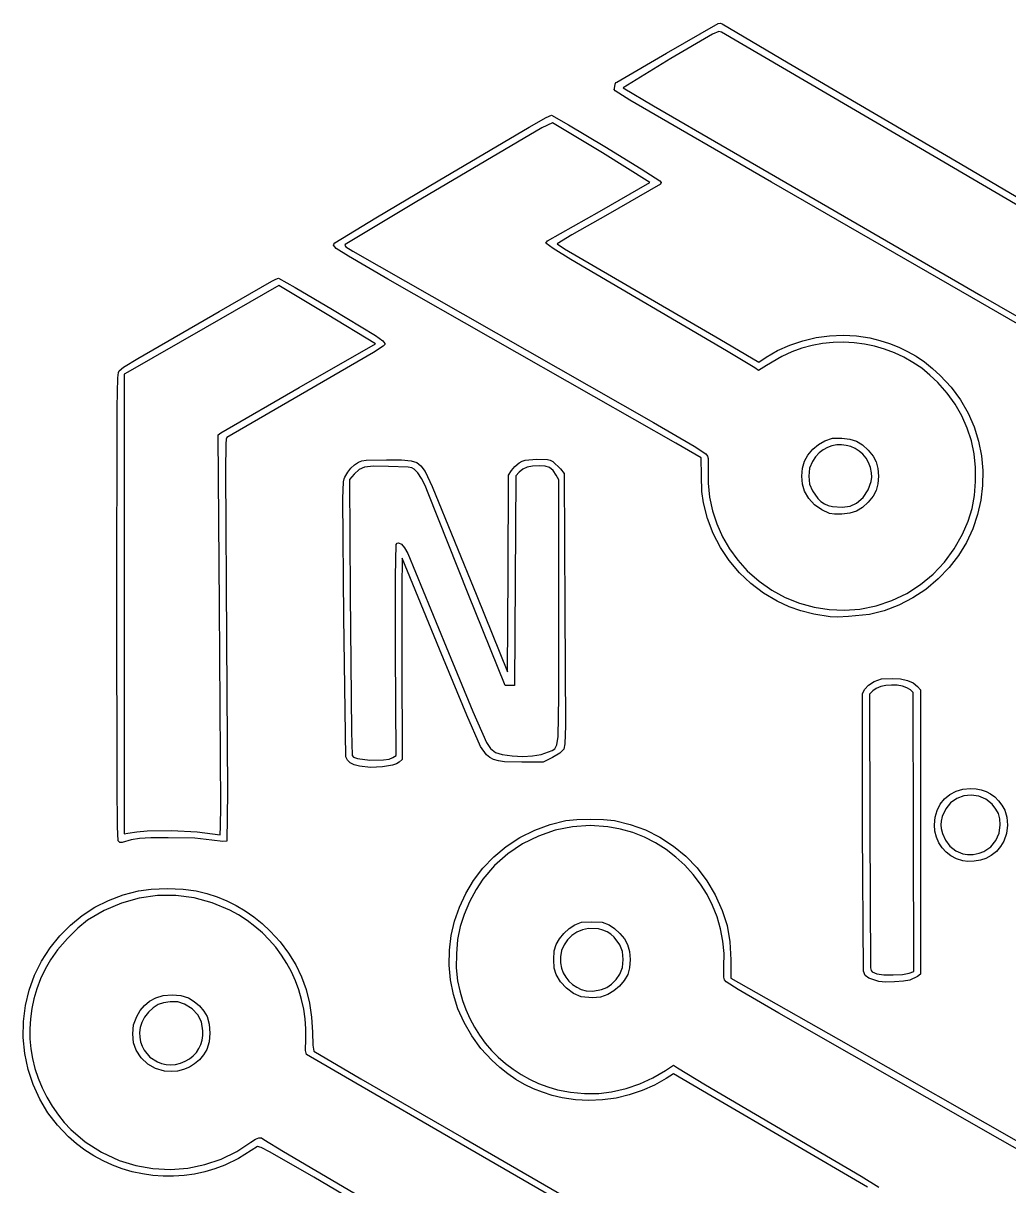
# Model space of a CAD drawing. Extents: x -465 to 0, y 1 to 421.
# Drawn here: x -388.7 to -168.1, y 160.6 to 420.9 of the extents above; entities that cross this region are included whole.
import ezdxf

# ---------------------------------------------------------------- set-up
doc = ezdxf.new("R2010")
doc.units = 0

msp = doc.modelspace()

# ---------------------------------------------------------------- linework, layer by layer
at = {"layer": 'Layer 1'}
for p, q in [((-244.72463, 414.22012), (-233.17013, 420.86425)), ((-233.17013, 420.86425), (-232.645053, 420.893731)), ((-232.645053, 420.893731), (-232.23549, 420.7506)), ((-232.23549, 420.7506), (-217.48839, 412.03464)), ((-234.418529, 418.43102), (-243.77993, 412.975358)), ((-233.015287, 419.013765), (-234.418529, 418.43102)), ((-232.675563, 419.006748), (-233.015287, 419.013765)), ((-232.40283, 418.891428), (-232.675563, 419.006748)), ((-184.81243, 391.053628), (-232.40283, 418.891428)), ((-255.86643, 407.72843), (-244.72463, 414.22012)), ((-243.77993, 412.975358), (-254.45173, 406.469158)), ((-217.48839, 412.03464), (-178.99149, 389.47704)), ((-256.415921, 406.075371), (-256.38221, 406.27487)), ((-256.183598, 405.780156), (-256.415921, 406.075371)), ((-256.38221, 406.27487), (-256.223774, 407.281932)), ((-256.223774, 407.281932), (-256.058906, 407.606417)), ((-256.058906, 407.606417), (-255.86643, 407.72843)), ((-254.45173, 406.469158), (-247.634455, 402.384073)), ((-252.92011, 403.710882), (-256.183598, 405.780156)), ((-221.19261, 385.31507), (-252.92011, 403.710882)), ((-247.634455, 402.384073), (-231.16843, 392.837758)), ((-275.441618, 397.64009), (-271.685285, 399.772993)), ((-270.21904, 398.616275), (-272.603962, 397.473094)), ((-271.685285, 399.772993), (-270.50013, 400.31674)), ((-270.50013, 400.31674), (-266.633939, 398.142685)), ((-259.045915, 391.88536), (-270.21904, 398.616275)), ((-295.80513, 385.62384), (-275.441618, 397.64009)), ((-272.603962, 397.473094), (-278.11511, 394.299925)), ((-266.633939, 398.142685), (-258.534955, 393.298977)), ((-278.11511, 394.299925), (-300.96461, 380.746025)), ((-258.534955, 393.298977), (-250.354558, 388.296551)), ((-248.44474, 385.242075), (-259.045915, 391.88536)), ((-231.16843, 392.837758), (-174.36153, 359.974958)), ((-134.87233, 361.818828), (-184.81243, 391.053628)), ((-250.354558, 388.296551), (-246.24413, 385.64634)), ((-178.99149, 389.47704), (-142.76279, 368.23124)), ((-309.82803, 377.3106), (-295.80513, 385.62384)), ((-259.75564, 378.767365), (-248.44474, 385.242075)), ((-246.24413, 385.64634), (-245.926663, 385.218108)), ((-245.926663, 385.218108), (-246.07232, 384.83129)), ((-176.34571, 359.49917), (-221.19261, 385.31507)), ((-246.07232, 384.83129), (-257.86562, 378.07948)), ((-300.96461, 380.746025), (-316.65931, 371.343735)), ((-271.39734, 372.207965), (-259.75564, 378.767365)), ((-257.86562, 378.07948), (-265.937124, 373.510236)), ((-318.94993, 371.71337), (-309.82803, 377.3106)), ((-271.72807, 371.631502), (-271.39734, 372.207965)), ((-265.937124, 373.510236), (-269.21612, 371.4832)), ((-319.305826, 371.181616), (-319.237769, 371.413469)), ((-318.68535, 370.46215), (-319.305826, 371.181616)), ((-319.237769, 371.413469), (-318.94993, 371.71337)), ((-315.946467, 368.739528), (-318.68535, 370.46215)), ((-316.65931, 371.343735), (-316.741255, 371.1364)), ((-316.741255, 371.1364), (-316.525062, 370.855514)), ((-316.525062, 370.855514), (-314.93952, 369.848095)), ((-314.93952, 369.848095), (-297.26042, 359.787995)), ((-270.076491, 370.430071), (-271.72807, 371.631502)), ((-266.10568, 367.981682), (-270.076491, 370.430071)), ((-269.21612, 371.4832), (-267.56086, 370.41571)), ((-267.56086, 370.41571), (-232.75446, 350.15611)), ((-307.100212, 363.609), (-315.946467, 368.739528)), ((-231.24678, 347.533982), (-266.10568, 367.981682)), ((-331.54887, 362.199435), (-348.00657, 352.724795)), ((-344.88512, 356.34016), (-333.05022, 363.18755)), ((-333.05022, 363.18755), (-332.215647, 363.622606)), ((-332.215647, 363.622606), (-331.59502, 363.797732)), ((-331.59502, 363.797732), (-327.844549, 361.749814)), ((-320.66557, 355.706145), (-331.54887, 362.199435)), ((-261.01245, 337.33895), (-307.100212, 363.609)), ((-327.844549, 361.749814), (-319.48502, 356.840122)), ((-297.26042, 359.787995), (-247.65242, 331.492732)), ((-153.295173, 346.191133), (-176.34571, 359.49917)), ((-174.36153, 359.974958), (-152.79803, 347.540758)), ((-319.48502, 356.840122), (-309.890707, 351.004453)), ((-363.114378, 345.811229), (-344.88512, 356.34016)), ((-309.87117, 349.134025), (-320.66557, 355.706145)), ((-348.00657, 352.724795), (-365.32417, 342.806455)), ((-326.94207, 339.356225), (-309.87117, 349.134025)), ((-309.890707, 351.004453), (-308.214559, 349.815902)), ((-308.214559, 349.815902), (-307.76422, 349.224792)), ((-307.819554, 348.970947), (-308.151532, 348.610849)), ((-307.76422, 349.224792), (-307.819554, 348.970947)), ((-232.75446, 350.15611), (-224.07567, 345.05153)), ((-219.840873, 347.606102), (-217.085538, 348.840329)), ((-217.085538, 348.840329), (-214.205402, 349.809187)), ((-214.205402, 349.809187), (-211.236158, 350.506035)), ((-209.770068, 349.175121), (-212.103218, 348.740727)), ((-211.236158, 350.506035), (-208.213501, 350.924229)), ((-207.422916, 349.424054), (-209.770068, 349.175121)), ((-208.213501, 350.924229), (-205.173128, 351.057128)), ((-205.073359, 349.489463), (-207.422916, 349.424054)), ((-205.173128, 351.057128), (-202.150732, 350.898089)), ((-202.732998, 349.373286), (-205.073359, 349.489463)), ((-200.413431, 349.07746), (-202.732998, 349.373286)), ((-202.150732, 350.898089), (-199.18201, 350.44047)), ((-198.126257, 348.603922), (-200.413431, 349.07746)), ((-199.18201, 350.44047), (-196.932212, 349.896243)), ((-196.932212, 349.896243), (-194.782041, 349.217629)), ((-194.782041, 349.217629), (-192.721946, 348.399529)), ((-310.307835, 347.166953), (-325.22672, 338.549792)), ((-308.151532, 348.610849), (-310.307835, 347.166953)), ((-224.97069, 343.762732), (-231.24678, 347.533982)), ((-222.43571, 346.11315), (-219.840873, 347.606102)), ((-218.90266, 346.30541), (-222.32486, 344.30444)), ((-216.681113, 347.307809), (-218.90266, 346.30541)), ((-214.410765, 348.118935), (-216.681113, 347.307809)), ((-212.103218, 348.740727), (-214.410765, 348.118935)), ((-195.883076, 347.954609), (-198.126257, 348.603922)), ((-193.695485, 347.131458), (-195.883076, 347.954609)), ((-191.575084, 346.136407), (-193.695485, 347.131458)), ((-192.721946, 348.399529), (-190.742376, 347.436846)), ((-190.742376, 347.436846), (-188.833779, 346.324483)), ((-188.833779, 346.324483), (-186.986604, 345.057341)), ((-367.30272, 343.09506), (-366.301703, 343.867658)), ((-366.301703, 343.867658), (-363.114378, 345.811229)), ((-224.11856, 343.11923), (-224.97069, 343.762732)), ((-222.32486, 344.30444), (-224.11856, 343.11923)), ((-224.07567, 345.05153), (-222.43571, 346.11315)), ((-189.533472, 344.971392), (-191.575084, 346.136407)), ((-187.582248, 343.638351), (-189.533472, 344.971392)), ((-185.733011, 342.139222), (-187.582248, 343.638351)), ((-186.986604, 345.057341), (-185.191298, 343.630322)), ((-185.191298, 343.630322), (-183.43831, 342.03833)), ((-367.693425, 334.907422), (-367.555567, 341.515368)), ((-367.555567, 341.515368), (-367.44573, 342.681055)), ((-367.44573, 342.681055), (-367.30272, 343.09506)), ((-365.32417, 342.806455), (-366.18407, 342.36275)), ((-366.18407, 342.36275), (-366.184, 290.875)), ((-183.99736, 340.47594), (-185.733011, 342.139222)), ((-183.43831, 342.03833), (-181.000596, 339.4054)), ((-344.50617, 329.185925), (-326.94207, 339.356225)), ((-325.22672, 338.549792), (-343.19462, 328.117292)), ((-181.900088, 338.082557), (-183.99736, 340.47594)), ((-181.000596, 339.4054), (-178.924017, 336.5866)), ((-242.62725, 326.87195), (-261.01245, 337.33895)), ((-180.097754, 335.579123), (-181.900088, 338.082557)), ((-178.924017, 336.5866), (-177.206585, 333.611482)), ((-367.76574, 290.43456), (-367.693425, 334.907422)), ((-178.590712, 332.966567), (-180.097754, 335.579123)), ((-177.206585, 333.611482), (-175.846314, 330.5096)), ((-247.65242, 331.492732), (-238.557582, 326.193484)), ((-177.379318, 330.245812), (-178.590712, 332.966567)), ((-345.08829, 328.71455), (-344.50617, 329.185925)), ((-344.78469, 290.36785), (-345.08829, 328.71455)), ((-343.19462, 328.117292), (-343.323347, 327.749872)), ((-209.24556, 327.42438), (-207.5387, 328.011743)), ((-207.5387, 328.011743), (-205.4794, 328.032982)), ((-205.4794, 328.032982), (-203.681899, 327.802435)), ((-176.463924, 327.417787), (-177.379318, 330.245812)), ((-175.846314, 330.5096), (-174.841215, 327.310507)), ((-343.416112, 326.673387), (-343.495364, 320.790013)), ((-343.323347, 327.749872), (-343.416112, 326.673387)), ((-236.94205, 323.62663), (-242.62725, 326.87195)), ((-238.557582, 326.193484), (-235.90262, 324.471895)), ((-213.048154, 324.230789), (-211.948404, 325.515322)), ((-211.948404, 325.515322), (-210.648521, 326.611955)), ((-210.648521, 326.611955), (-209.24556, 327.42438)), ((-209.665044, 325.414443), (-210.564784, 324.716628)), ((-208.692128, 325.939797), (-209.665044, 325.414443)), ((-207.666604, 326.296648), (-208.692128, 325.939797)), ((-206.609039, 326.488958), (-207.666604, 326.296648)), ((-205.540002, 326.520686), (-206.609039, 326.488958)), ((-204.480061, 326.395792), (-205.540002, 326.520686)), ((-203.449784, 326.118238), (-204.480061, 326.395792)), ((-203.681899, 327.802435), (-202.150624, 327.299807)), ((-202.469739, 325.691982), (-203.449784, 326.118238)), ((-201.560495, 325.120985), (-202.469739, 325.691982)), ((-202.150624, 327.299807), (-200.796055, 326.484204)), ((-200.796055, 326.484204), (-199.52867, 325.314732)), ((-175.844887, 324.483415), (-176.463924, 327.417787)), ((-174.841215, 327.310507), (-174.189303, 324.043756)), ((-313.69724, 322.6104), (-312.968308, 322.931503)), ((-312.968308, 322.931503), (-311.997022, 323.105935)), ((-311.997022, 323.105935), (-307.44667, 323.188821)), ((-307.44667, 323.188821), (-304.02643, 323.13893)), ((-304.02643, 323.13893), (-301.896635, 322.944305)), ((-301.896635, 322.944305), (-300.609862, 322.524466)), ((-277.71516, 322.473481), (-277.048238, 322.847826)), ((-277.048238, 322.847826), (-276.339381, 323.073206)), ((-276.339381, 323.073206), (-273.84458, 323.273755)), ((-273.84458, 323.273755), (-271.354637, 323.262947)), ((-271.354637, 323.262947), (-270.730335, 323.089708)), ((-270.730335, 323.089708), (-270.16497, 322.754509)), ((-270.16497, 322.754509), (-268.44518, 321.119259)), ((-236.90655, 319.57389), (-236.94205, 323.62663)), ((-235.90262, 324.471895), (-235.543129, 323.994308)), ((-235.543129, 323.994308), (-235.367909, 323.449473)), ((-235.367909, 323.449473), (-235.40727, 321.023155)), ((-214.283426, 321.322614), (-213.85072, 322.85466)), ((-213.85072, 322.85466), (-213.048154, 324.230789)), ((-212.06246, 322.78777), (-212.708183, 321.267019)), ((-211.370778, 323.84239), (-212.06246, 322.78777)), ((-210.564784, 324.716628), (-211.370778, 323.84239)), ((-200.742619, 324.409207), (-201.560495, 325.120985)), ((-200.036679, 323.560609), (-200.742619, 324.409207)), ((-199.463244, 322.579149), (-200.036679, 323.560609)), ((-199.52867, 325.314732), (-198.467281, 323.991439)), ((-198.467281, 323.991439), (-197.774819, 322.671313)), ((-175.522561, 321.443624), (-175.844887, 324.483415)), ((-174.189303, 324.043756), (-173.88859, 320.7389)), ((-343.495364, 320.790013), (-343.24002, 282.879192)), ((-316.73402, 319.30485), (-316.102813, 320.375247)), ((-316.102813, 320.375247), (-315.384087, 321.28536)), ((-315.384087, 321.28536), (-314.581133, 322.031605)), ((-313.538661, 320.990968), (-314.615, 319.960701)), ((-314.581133, 322.031605), (-313.69724, 322.6104)), ((-312.328657, 321.52716), (-313.538661, 320.990968)), ((-310.34855, 321.713407), (-312.328657, 321.52716)), ((-306.9619, 321.693841), (-310.34855, 321.713407)), ((-302.594123, 321.533932), (-306.9619, 321.693841)), ((-301.723987, 321.355802), (-302.594123, 321.533932)), ((-301.18373, 321.05153), (-301.723987, 321.355802)), ((-300.387434, 320.22993), (-301.18373, 321.05153)), ((-300.609862, 322.524466), (-299.71869, 321.798931)), ((-299.552464, 318.973479), (-300.387434, 320.22993)), ((-299.71869, 321.798931), (-298.748463, 320.549377)), ((-298.748463, 320.549377), (-297.159271, 317.193341)), ((-280.06229, 319.754531), (-279.43495, 320.763611)), ((-279.43495, 320.763611), (-278.670987, 321.682133)), ((-278.670987, 321.682133), (-277.71516, 322.473481)), ((-277.70325, 320.39269), (-278.47449, 319.587797)), ((-276.899648, 321.056112), (-277.70325, 320.39269)), ((-275.935446, 321.504051), (-276.899648, 321.056112)), ((-274.742519, 321.758681), (-275.935446, 321.504051)), ((-273.25274, 321.84218), (-274.742519, 321.758681)), ((-271.916259, 321.749787), (-273.25274, 321.84218)), ((-270.918341, 321.414766), (-271.916259, 321.749787)), ((-270.128656, 320.76534), (-270.918341, 321.414766)), ((-269.41687, 319.72973), (-270.128656, 320.76534)), ((-268.44518, 321.119259), (-267.62687, 320.102739)), ((-235.40727, 321.023155), (-235.4079, 317.912786)), ((-214.424491, 319.502353), (-214.283426, 321.322614)), ((-212.708183, 321.267019), (-212.85424, 319.48988)), ((-199.042881, 321.46879), (-199.463244, 322.579149)), ((-198.79616, 320.23349), (-199.042881, 321.46879)), ((-198.764255, 319.273782), (-198.79616, 320.23349)), ((-197.774819, 322.671313), (-197.398239, 321.216685)), ((-197.398239, 321.216685), (-197.2845, 319.489882)), ((-175.4973, 318.29934), (-175.522561, 321.443624)), ((-173.88859, 320.7389), (-173.937089, 317.425493)), ((-317.159326, 314.531325), (-317.034556, 318.204769)), ((-317.034556, 318.204769), (-316.9076, 318.896114)), ((-316.9076, 318.896114), (-316.73402, 319.30485)), ((-314.615, 319.960701), (-315.71233, 318.770251)), ((-315.71233, 318.770251), (-315.53844, 293.068651)), ((-298.750919, 317.406571), (-299.552464, 318.973479)), ((-280.19458, 297.719331), (-280.06229, 319.754531)), ((-278.47449, 319.587797), (-278.60678, 296.123297)), ((-268.82591, 318.69627), (-269.41687, 319.72973)), ((-268.82191, 289.01567), (-268.82591, 318.69627)), ((-267.62687, 320.102739), (-267.44664, 289.633839)), ((-236.769761, 316.07461), (-236.90655, 319.57389)), ((-235.4079, 317.912786), (-235.069901, 314.815993)), ((-214.274596, 317.675697), (-214.424491, 319.502353)), ((-213.83442, 316.12447), (-214.274596, 317.675697)), ((-212.85424, 319.48988), (-212.708588, 317.714621)), ((-212.708588, 317.714621), (-212.06246, 316.20334)), ((-199.541131, 316.41269), (-198.884948, 318.302821)), ((-198.884948, 318.302821), (-198.764255, 319.273782)), ((-197.398239, 317.763081), (-197.774819, 316.308455)), ((-197.2845, 319.489882), (-197.398239, 317.763081)), ((-175.75368, 315.14152), (-175.4973, 318.29934)), ((-298.0549, 315.6536), (-298.750919, 317.406571)), ((-289.092, 293.164), (-298.0549, 315.6536)), ((-297.159271, 317.193341), (-287.18509, 292.692231)), ((-236.46117, 313.51361), (-236.769761, 316.07461)), ((-212.877411, 314.511039), (-213.83442, 316.12447)), ((-212.06246, 316.20334), (-210.838761, 314.487152)), ((-200.678711, 314.734186), (-199.541131, 316.41269)), ((-198.467281, 314.988329), (-199.52867, 313.665032)), ((-197.774819, 316.308455), (-198.467281, 314.988329)), ((-176.296011, 312.257394), (-175.75368, 315.14152)), ((-173.937089, 317.425493), (-174.332812, 314.133086)), ((-316.96742, 287.92095), (-317.159326, 314.531325)), ((-235.541234, 310.010244), (-236.46117, 313.51361)), ((-235.069901, 314.815993), (-234.405718, 311.764958)), ((-211.55823, 313.080986), (-212.877411, 314.511039)), ((-209.975529, 311.922317), (-211.55823, 313.080986)), ((-210.838761, 314.487152), (-210.129321, 313.838267)), ((-210.129321, 313.838267), (-209.347504, 313.324867)), ((-209.347504, 313.324867), (-208.487821, 312.943964)), ((-208.487821, 312.943964), (-207.544785, 312.692567)), ((-207.544785, 312.692567), (-205.3867, 312.56633)), ((-205.3867, 312.56633), (-203.600218, 312.796414)), ((-203.600218, 312.796414), (-202.2117, 313.438394)), ((-202.2117, 313.438394), (-202.21169, 313.4384)), ((-202.21169, 313.4384), (-200.678711, 314.734186)), ((-200.80503, 312.485591), (-202.156699, 311.673296)), ((-199.52867, 313.665032), (-200.80503, 312.485591)), ((-174.332812, 314.133086), (-175.073772, 310.891233)), ((-234.25492, 306.668755), (-235.541234, 310.010244)), ((-234.405718, 311.764958), (-233.427799, 308.791864)), ((-208.22796, 311.12304), (-209.975529, 311.922317)), ((-208.22797, 311.123023), (-208.22796, 311.12304)), ((-207.139049, 310.993002), (-208.22797, 311.123023)), ((-205.44985, 310.985472), (-207.139049, 310.993002)), ((-203.674648, 311.186979), (-205.44985, 310.985472)), ((-202.156699, 311.673296), (-203.674648, 311.186979)), ((-177.173242, 309.450741), (-176.296011, 312.257394)), ((-175.073772, 310.891233), (-176.157983, 307.729488)), ((-233.427799, 308.791864), (-232.148589, 305.928894)), ((-178.43432, 306.52534), (-177.173242, 309.450741)), ((-176.157983, 307.729488), (-177.583457, 304.677403)), ((-305.009527, 304.461983), (-304.729928, 304.55588)), ((-304.729928, 304.55588), (-304.080486, 304.296476)), ((-232.622092, 303.515634), (-234.25492, 306.668755)), ((-232.148589, 305.928894), (-230.580535, 303.20823)), ((-180.276866, 303.232835), (-178.43432, 306.52534)), ((-177.583457, 304.677403), (-179.348207, 301.764532)), ((-305.372175, 297.085555), (-305.24792, 304.21028)), ((-305.24792, 304.21028), (-305.009527, 304.461983)), ((-304.080486, 304.296476), (-303.366336, 303.484509)), ((-303.366336, 303.484509), (-302.65422, 302.17242)), ((-302.65422, 302.17242), (-294.05524, 281.25772)), ((-230.662613, 300.577371), (-232.622092, 303.515634)), ((-230.580535, 303.20823), (-228.736083, 300.662056)), ((-182.476223, 300.23741), (-180.276866, 303.232835)), ((-303.93339, 301.10157), (-303.996315, 294.56253)), ((-295.54184, 280.72867), (-303.93339, 301.10157)), ((-228.396347, 297.880457), (-230.662613, 300.577371)), ((-228.736083, 300.662056), (-226.62768, 298.322555)), ((-185.002003, 297.561207), (-182.476223, 300.23741)), ((-179.348207, 301.764532), (-181.450245, 299.020427)), ((-305.37064, 280.42038), (-305.372175, 297.085555)), ((-280.32687, 275.684131), (-280.19458, 297.719331)), ((-225.843158, 295.451382), (-228.396347, 297.880457)), ((-226.62768, 298.322555), (-224.000309, 295.991221)), ((-187.82382, 295.226366), (-185.002003, 297.561207)), ((-181.450245, 299.020427), (-183.887585, 296.474642)), ((-303.996315, 294.56253), (-303.96789, 278.65527)), ((-278.60678, 296.123297), (-278.73908, 272.658797)), ((-223.022912, 293.316636), (-225.843158, 295.451382)), ((-224.000309, 295.991221), (-221.156419, 293.996239)), ((-190.911287, 293.255028), (-187.82382, 295.226366)), ((-186.65824, 294.15673), (-189.56568, 292.24194)), ((-183.887585, 296.474642), (-186.65824, 294.15673)), ((-315.53844, 293.068651), (-315.23923, 262.340051)), ((-280.81, 272.659), (-289.092, 293.164)), ((-287.18509, 292.692231), (-280.32687, 275.684131)), ((-219.95547, 291.50271), (-223.022912, 293.316636)), ((-221.156419, 293.996239), (-218.130254, 292.349282)), ((-217.283279, 290.248142), (-219.95547, 291.50271)), ((-218.130254, 292.349282), (-214.956059, 291.062027)), ((-197.761624, 290.491424), (-194.234017, 291.669334)), ((-194.234017, 291.669334), (-190.911287, 293.255028)), ((-189.56568, 292.24194), (-192.723035, 290.630968)), ((-367.70308, 250.41248), (-367.76574, 290.43456)), ((-366.184, 290.875), (-366.184, 239.388)), ((-344.48469, 245.60505), (-344.78469, 290.36785)), ((-268.818248, 270.120264), (-268.82191, 289.01567)), ((-267.44664, 289.633839), (-267.360964, 263.574239)), ((-214.654419, 289.320306), (-217.283279, 290.248142)), ((-214.956059, 291.062027), (-211.668079, 290.146149)), ((-211.711134, 288.614302), (-214.654419, 289.320306)), ((-211.668079, 290.146149), (-208.30056, 289.613322)), ((-208.30056, 289.613322), (-204.887745, 289.475223)), ((-204.887745, 289.475223), (-201.46388, 289.743525)), ((-201.46388, 289.743525), (-201.46372, 289.74344)), ((-201.46372, 289.74344), (-197.761624, 290.491424)), ((-196.008993, 289.377741), (-199.30224, 288.53619)), ((-192.723035, 290.630968), (-196.008993, 289.377741)), ((-316.48123, 256.66105), (-316.96742, 287.92095)), ((-208.09567, 288.02523), (-211.711134, 288.614302)), ((-206.417976, 287.963477), (-208.09574, 288.025317)), ((-208.09574, 288.025317), (-208.09567, 288.02523)), ((-203.966999, 288.052766), (-206.417976, 287.963477)), ((-199.30224, 288.53619), (-203.966999, 288.052766)), ((-343.24002, 282.879192), (-343.016354, 248.713217)), ((-294.05524, 281.25772), (-288.073049, 266.83757)), ((-305.27964, 256.96118), (-305.37064, 280.42038)), ((-303.96789, 278.65527), (-303.87439, 256.07667)), ((-289.439543, 265.991315), (-295.54184, 280.72867)), ((-199.493227, 272.716309), (-198.24157, 273.494856)), ((-198.24157, 273.494856), (-196.58425, 274.093769)), ((-196.58425, 274.093769), (-194.22727, 274.212851)), ((-194.22727, 274.212851), (-192.306603, 274.105503)), ((-192.306603, 274.105503), (-190.75877, 273.777021)), ((-190.75877, 273.777021), (-189.51759, 273.206053)), ((-279.774, 272.659), (-280.81, 272.659)), ((-278.73908, 272.658797), (-279.774, 272.659)), ((-200.83972, 270.87196), (-200.27912, 271.822106)), ((-200.80202, 240.27996), (-200.83972, 270.87196)), ((-200.27912, 271.822106), (-199.493227, 272.716309)), ((-198.49066, 271.454931), (-199.23059, 270.715001)), ((-199.23059, 270.715001), (-199.21529, 240.598301)), ((-197.735595, 271.992047), (-198.49066, 271.454931)), ((-196.739173, 272.385856), (-197.735595, 271.992047)), ((-195.579995, 272.634613), (-196.739173, 272.385856)), ((-194.336661, 272.736572), (-195.579995, 272.634613)), ((-193.087772, 272.689985), (-194.336661, 272.736572)), ((-191.911929, 272.493107), (-193.087772, 272.689985)), ((-190.887731, 272.144192), (-191.911929, 272.493107)), ((-190.09378, 271.641492), (-190.887731, 272.144192)), ((-189.45224, 271.07117), (-190.09378, 271.641492)), ((-189.51759, 273.206053), (-188.51688, 272.371241)), ((-189.41274, 239.85037), (-189.45224, 271.07117)), ((-188.51688, 272.371241), (-187.85347, 271.655404)), ((-187.85347, 271.655404), (-187.854, 239.831)), ((-269.009413, 261.2341), (-268.818248, 270.120264)), ((-286.37212, 258.98187), (-289.439543, 265.991315)), ((-288.073049, 266.83757), (-285.01198, 259.84782)), ((-267.360964, 263.574239), (-267.475346, 259.554601)), ((-315.23923, 262.340051), (-315.1162, 256.990241)), ((-269.269345, 259.316575), (-269.009413, 261.2341)), ((-285.024694, 257.099035), (-286.37212, 258.98187)), ((-285.01198, 259.84782), (-284.093376, 258.503705)), ((-284.093376, 258.503705), (-283.038859, 257.666282)), ((-283.038859, 257.666282), (-281.540032, 257.175079)), ((-272.796087, 257.195043), (-271.14474, 257.77227)), ((-271.14474, 257.77227), (-270.300492, 258.076823)), ((-270.300492, 258.076823), (-269.687533, 258.427871)), ((-269.687533, 258.427871), (-269.269345, 259.316575)), ((-267.72252, 258.371239), (-268.581604, 257.511539)), ((-267.475346, 259.554601), (-267.72252, 258.371239)), ((-316.173165, 255.933097), (-316.48123, 256.66105)), ((-315.574716, 255.341101), (-316.173165, 255.933097)), ((-314.682089, 254.88239), (-315.574716, 255.341101)), ((-315.1162, 256.990241), (-314.790591, 256.608958)), ((-314.790591, 256.608958), (-313.913891, 256.301395)), ((-313.913891, 256.301395), (-311.14398, 255.942241)), ((-311.14398, 255.942241), (-308.079994, 255.98241)), ((-308.079994, 255.98241), (-306.8357, 256.173999)), ((-306.8357, 256.173999), (-305.99546, 256.491531)), ((-305.185243, 255.106503), (-306.05276, 254.80291)), ((-305.99657, 256.49143), (-305.27964, 256.96118)), ((-305.99546, 256.491531), (-305.99657, 256.49143)), ((-304.58091, 255.46891), (-305.185243, 255.106503)), ((-303.87439, 256.07667), (-304.58091, 255.46891)), ((-284.297017, 256.479617), (-285.024694, 257.099035)), ((-283.433364, 256.036814), (-284.297017, 256.479617)), ((-282.358735, 255.742088), (-283.433364, 256.036814)), ((-280.998131, 255.566903), (-282.358735, 255.742088)), ((-281.540032, 257.175079), (-279.2885, 256.86962)), ((-277.119, 255.461), (-280.998131, 255.566903)), ((-279.2885, 256.86962), (-276.880641, 256.742327)), ((-272.32449, 255.460819), (-277.119, 255.461)), ((-276.880641, 256.742327), (-274.712279, 256.851265)), ((-274.712279, 256.851265), (-272.796087, 257.195043)), ((-270.25155, 256.519149), (-272.32449, 255.460819)), ((-268.581604, 257.511539), (-270.25155, 256.519149)), ((-313.49149, 254.55429), (-314.682089, 254.88239)), ((-313.49109, 254.55445), (-313.49149, 254.55429)), ((-310.978373, 254.297393), (-313.49109, 254.55445)), ((-308.342089, 254.396309), (-310.978373, 254.297393)), ((-306.05276, 254.80291), (-308.342089, 254.396309)), ((-367.614942, 241.007511), (-367.70308, 250.41248)), ((-343.016354, 248.713217), (-343.13585, 237.789592)), ((-182.453719, 247.241728), (-181.269499, 248.214531)), ((-181.269499, 248.214531), (-179.888551, 248.94728)), ((-179.712261, 247.309989), (-181.09561, 246.33816)), ((-179.888551, 248.94728), (-178.335112, 249.415581)), ((-178.145896, 247.900529), (-179.712261, 247.309989)), ((-178.335112, 249.415581), (-176.63342, 249.59504)), ((-176.484548, 248.088545), (-178.145896, 247.900529)), ((-176.63342, 249.59504), (-175.413826, 249.530085)), ((-174.81625, 247.852804), (-176.484548, 248.088545)), ((-175.413826, 249.530085), (-174.25451, 249.300573)), ((-173.229033, 247.17207), (-174.81625, 247.852804)), ((-174.25451, 249.300573), (-173.163266, 248.911457)), ((-173.163266, 248.911457), (-172.147891, 248.367689)), ((-172.147891, 248.367689), (-171.216181, 247.674222)), ((-171.216181, 247.674222), (-170.375932, 246.83601)), ((-344.5454, 241.085135), (-344.48457, 245.60571)), ((-344.48457, 245.60571), (-344.48469, 245.60505)), ((-184.58362, 243.126937), (-184.135017, 244.673536)), ((-184.135017, 244.673536), (-183.416971, 246.053265)), ((-183.416971, 246.053265), (-182.453719, 247.241728)), ((-182.20791, 245.006275), (-182.96113, 243.33557)), ((-181.09561, 246.33816), (-182.20791, 245.006275)), ((-171.81093, 246.02511), (-173.229033, 247.17207)), ((-170.944439, 244.975262), (-171.81093, 246.02511)), ((-170.390141, 243.949375), (-170.944439, 244.975262)), ((-170.375932, 246.83601), (-169.63494, 245.858005)), ((-169.63494, 245.858005), (-169.001, 244.74516)), ((-169.001, 244.74516), (-168.505123, 243.167372)), ((-270.73982, 241.538367), (-267.22901, 242.38678)), ((-267.22901, 242.38678), (-264.814065, 242.638608)), ((-264.814065, 242.638608), (-261.801512, 242.72214)), ((-261.801512, 242.72214), (-258.790734, 242.637492)), ((-258.790734, 242.637492), (-256.38111, 242.38478)), ((-256.38111, 242.38478), (-252.844746, 241.540839)), ((-184.73854, 241.43786), (-184.58362, 243.126937)), ((-183.239871, 242.270582), (-183.330738, 241.428634)), ((-182.96113, 243.33557), (-183.239871, 242.270582)), ((-170.095841, 242.814543), (-170.390141, 243.949375)), ((-170.00934, 241.43786), (-170.095841, 242.814543)), ((-168.505123, 243.167372), (-168.3683, 241.340418)), ((-367.48439, 237.82366), (-367.614942, 241.007511)), ((-366.184, 239.388), (-365.3241, 239.56235)), ((-365.3241, 239.56235), (-363.327388, 239.870739)), ((-363.327388, 239.870739), (-360.962017, 240.075727)), ((-360.962017, 240.075727), (-355.529488, 240.182081)), ((-355.529488, 240.182081), (-349.834889, 239.894575)), ((-349.834889, 239.894575), (-344.6866, 239.22637)), ((-344.6866, 239.22637), (-344.5454, 241.085135)), ((-277.565127, 238.588351), (-274.232495, 240.251779)), ((-274.232495, 240.251779), (-270.73982, 241.538367)), ((-269.634942, 240.213422), (-273.384295, 238.917059)), ((-265.751001, 241.013094), (-269.634942, 240.213422)), ((-261.792351, 241.290953), (-265.751001, 241.013094)), ((-257.81887, 241.02188), (-261.792351, 241.290953)), ((-254.982214, 240.486624), (-257.81887, 241.02188)), ((-252.250165, 239.693195), (-254.982214, 240.486624)), ((-252.844746, 241.540839), (-249.442605, 240.293211)), ((-249.634978, 238.656352), (-252.250165, 239.693195)), ((-249.442605, 240.293211), (-246.209829, 238.667758)), ((-200.59245, 208.65536), (-200.80202, 240.27996)), ((-199.21529, 240.598301), (-199.01432, 209.435301)), ((-189.37324, 208.62957), (-189.41274, 239.85037)), ((-187.854, 239.831), (-187.854, 208.007)), ((-184.624477, 239.997905), (-184.73854, 241.43786)), ((-184.290871, 238.648764), (-184.624477, 239.997905)), ((-183.330738, 241.428634), (-183.23275, 240.577699)), ((-183.23275, 240.577699), (-182.94493, 239.48575)), ((-182.94493, 239.48575), (-182.276475, 237.989439)), ((-170.948705, 237.89227), (-170.246882, 239.542629)), ((-170.246882, 239.542629), (-170.00934, 241.43786)), ((-168.585785, 239.481209), (-169.15283, 237.80666)), ((-168.3683, 241.340418), (-168.585785, 239.481209)), ((-367.48424, 237.823672), (-367.48439, 237.82366)), ((-367.132935, 237.447626), (-367.48424, 237.823672)), ((-366.62434, 237.466012), (-367.132935, 237.447626)), ((-364.60138, 238.045183), (-366.62434, 237.466012)), ((-362.72646, 238.360516), (-364.60138, 238.045183)), ((-360.20993, 238.492494), (-362.72646, 238.360516)), ((-356.26214, 238.521602), (-360.20993, 238.492494)), ((-350.349215, 238.424503), (-356.26214, 238.521602)), ((-346.53005, 238.020182), (-350.349215, 238.424503)), ((-344.091669, 237.700317), (-346.53005, 238.020182)), ((-343.13585, 237.789592), (-344.091669, 237.700317)), ((-280.59581, 236.60942), (-277.565127, 238.588351)), ((-276.939182, 237.149123), (-280.239726, 234.934734)), ((-273.384295, 238.917059), (-276.939182, 237.149123)), ((-247.148908, 237.390855), (-249.634978, 238.656352)), ((-244.804208, 235.911463), (-247.148908, 237.390855)), ((-246.209829, 238.667758), (-243.181561, 236.690341)), ((-183.750602, 237.406812), (-184.290871, 238.648764)), ((-183.016545, 236.288424), (-183.750602, 237.406812)), ((-182.276475, 237.989439), (-181.246123, 236.691933)), ((-172.098608, 236.513291), (-170.948705, 237.89227)), ((-169.15283, 237.80666), (-169.900301, 236.586533)), ((-285.804121, 231.745508), (-283.366629, 234.291389)), ((-283.366629, 234.291389), (-280.59581, 236.60942)), ((-280.239726, 234.934734), (-283.226048, 232.299013)), ((-242.613134, 234.232934), (-244.804208, 235.911463)), ((-243.181561, 236.690341), (-240.392943, 234.386823)), ((-240.392943, 234.386823), (-237.879117, 231.783065)), ((-182.101579, 235.309974), (-183.016545, 236.288424)), ((-181.018581, 234.487836), (-182.101579, 235.309974)), ((-181.246123, 236.691933), (-179.911784, 235.65051)), ((-179.780429, 233.838387), (-181.018581, 234.487836)), ((-179.911784, 235.65051), (-178.33137, 234.92245)), ((-178.33137, 234.92245), (-177.320555, 234.774435)), ((-177.320555, 234.774435), (-176.03693, 234.828845)), ((-176.03693, 234.828845), (-174.737757, 235.057495)), ((-174.737757, 235.057495), (-173.6803, 235.4322)), ((-173.68039, 235.4322), (-172.098608, 236.513291)), ((-173.6803, 235.4322), (-173.68039, 235.4322)), ((-171.99324, 234.569688), (-173.22468, 233.88285)), ((-170.866109, 235.489229), (-171.99324, 234.569688)), ((-169.900301, 236.586533), (-170.866109, 235.489229)), ((-287.906299, 229.001328), (-285.804121, 231.745508)), ((-283.226048, 232.299013), (-285.83827, 229.26708)), ((-240.587939, 232.370028), (-242.613134, 234.232934)), ((-238.740879, 230.337505), (-240.587939, 232.370028)), ((-237.879117, 231.783065), (-235.675225, 228.90493)), ((-178.4, 233.378), (-179.780429, 233.838387)), ((-177.219538, 233.232559), (-178.4, 233.378)), ((-178.4, 233.378), (-178.4, 233.378)), ((-175.823395, 233.281889), (-177.219538, 233.232559)), ((-174.421724, 233.505486), (-175.823395, 233.281889)), ((-173.22468, 233.88285), (-174.421724, 233.505486)), ((-285.83827, 229.26708), (-287.366238, 226.935673)), ((-237.084207, 228.150123), (-238.740879, 230.337505)), ((-366.388023, 225.738922), (-362.95476, 226.65776)), ((-362.95476, 226.65776), (-360.076227, 227.029841)), ((-360.076227, 227.029841), (-356.510215, 227.151651)), ((-356.510215, 227.151651), (-352.938826, 227.023766)), ((-352.938826, 227.023766), (-350.04416, 226.64676)), ((-350.04416, 226.64676), (-347.624461, 226.045404)), ((-289.671175, 226.088398), (-287.906299, 229.001328)), ((-287.366238, 226.935673), (-288.81037, 224.212096)), ((-235.630179, 225.822642), (-237.084207, 228.150123)), ((-235.675225, 228.90493), (-233.81641, 225.77828)), ((-372.690362, 222.966566), (-369.636752, 224.505968)), ((-366.780008, 223.924296), (-370.644083, 222.264947)), ((-369.636752, 224.505968), (-366.388023, 225.738922)), ((-362.785194, 225.039731), (-366.780008, 223.924296)), ((-358.70688, 225.607875), (-362.785194, 225.039731)), ((-354.592303, 225.625353), (-358.70688, 225.607875)), ((-350.488702, 225.088787), (-354.592303, 225.625353)), ((-346.443315, 223.994801), (-350.488702, 225.088787)), ((-347.624461, 226.045404), (-345.326402, 225.306849)), ((-342.50338, 222.34002), (-346.443315, 223.994801)), ((-345.326402, 225.306849), (-343.138941, 224.425107)), ((-343.138941, 224.425107), (-341.051036, 223.394187)), ((-291.096762, 223.03627), (-289.671175, 226.088398)), ((-288.81037, 224.212096), (-290.039155, 221.370186)), ((-234.391049, 223.36982), (-235.630179, 225.822642)), ((-233.81641, 225.77828), (-232.229831, 222.288708)), ((-375.538265, 221.128382), (-372.690362, 222.966566)), ((-370.644083, 222.264947), (-374.33018, 220.06506)), ((-340.517666, 221.254361), (-342.50338, 222.34002)), ((-341.051036, 223.394187), (-339.051647, 222.208102)), ((-338.634591, 220.038518), (-340.517666, 221.254361)), ((-339.051647, 222.208102), (-337.129732, 220.86086)), ((-292.181071, 219.874493), (-291.096762, 223.03627)), ((-290.039155, 221.370186), (-290.92108, 218.68378)), ((-233.37907, 220.806418), (-234.391049, 223.36982)), ((-232.229831, 222.288708), (-231.166644, 218.878076)), ((-380.5746, 216.586335), (-378.169873, 218.999083)), ((-378.169873, 218.999083), (-375.538265, 221.128382)), ((-374.33018, 220.06506), (-376.498295, 218.303962)), ((-336.858541, 218.69993), (-338.634591, 220.038518)), ((-337.129732, 220.86086), (-335.27425, 219.346472)), ((-335.193903, 217.246036), (-336.858541, 218.69993)), ((-335.27425, 219.346472), (-333.47416, 217.65895)), ((-292.922115, 216.632618), (-292.181071, 219.874493)), ((-290.92108, 218.68378), (-291.483476, 215.791758)), ((-266.491179, 218.217267), (-265.25515, 219.0369)), ((-265.25515, 219.0369), (-263.720545, 219.61983)), ((-263.720545, 219.61983), (-261.40807, 219.73956)), ((-261.40807, 219.73956), (-259.095595, 219.619815)), ((-259.095595, 219.619815), (-257.56099, 219.0369)), ((-257.56099, 219.0369), (-256.32459, 218.218301)), ((-232.606499, 218.147193), (-233.37907, 220.806418)), ((-231.166644, 218.878076), (-230.561345, 215.270871)), ((-382.741858, 213.897805), (-380.5746, 216.586335)), ((-376.498295, 218.303962), (-378.871759, 215.965701)), ((-333.645064, 215.684274), (-335.193903, 217.246036)), ((-333.47416, 217.65895), (-331.252744, 215.241714)), ((-293.317907, 213.340195), (-292.922115, 216.632618)), ((-268.684563, 215.894281), (-267.671815, 217.130014)), ((-267.671815, 217.130014), (-266.491179, 218.217267)), ((-265.934542, 216.64461), (-266.897144, 215.672679)), ((-264.802545, 217.416359), (-265.934542, 216.64461)), ((-263.531017, 217.951457), (-264.802545, 217.416359)), ((-262.14982, 218.21344), (-263.531017, 217.951457)), ((-259.944666, 218.121822), (-262.14982, 218.21344)), ((-258.953638, 217.868847), (-259.944666, 218.121822)), ((-258.039586, 217.479129), (-258.953638, 217.868847)), ((-257.204471, 216.953692), (-258.039586, 217.479129)), ((-256.450251, 216.293561), (-257.204471, 216.953692)), ((-255.19233, 214.57332), (-256.450251, 216.293561)), ((-256.32459, 218.218301), (-255.150709, 217.136698)), ((-255.150709, 217.136698), (-254.146813, 215.906185)), ((-232.085589, 215.406906), (-232.606499, 218.147193)), ((-384.66106, 210.94116), (-382.741858, 213.897805)), ((-381.058148, 213.466582), (-382.66504, 211.22291)), ((-378.871759, 215.965701), (-381.058148, 213.466582)), ((-332.21641, 214.022083), (-333.645064, 215.684274)), ((-330.912327, 212.266902), (-332.21641, 214.022083)), ((-331.252744, 215.241714), (-329.338556, 212.734827)), ((-291.483476, 215.791758), (-291.773884, 212.58395)), ((-269.848201, 213.198033), (-269.41693, 214.62921)), ((-269.41693, 214.62921), (-268.684563, 215.894281)), ((-267.660487, 214.537031), (-268.194708, 213.274135)), ((-266.897144, 215.672679), (-267.660487, 214.537031)), ((-254.546611, 213.05257), (-255.19233, 214.57332)), ((-254.146813, 215.906185), (-253.42037, 214.64086)), ((-253.42037, 214.64086), (-252.981178, 213.092128)), ((-231.828594, 212.600315), (-232.085589, 215.406906)), ((-230.561345, 215.270871), (-230.34843, 211.19158)), ((-386.234325, 207.793831), (-384.66106, 210.94116)), ((-382.66504, 211.22291), (-383.844123, 209.092939)), ((-329.737203, 210.42617), (-330.912327, 212.266902)), ((-329.338556, 212.734827), (-327.725911, 210.124738)), ((-293.36646, 210.026774), (-293.317907, 213.340195)), ((-291.773884, 212.58395), (-291.777482, 209.383357)), ((-269.9703, 211.27544), (-269.848201, 213.198033)), ((-269.848201, 209.352839), (-269.9703, 211.27544)), ((-268.194708, 213.274135), (-268.469943, 211.920455)), ((-268.469943, 211.920455), (-268.45633, 210.51246)), ((-254.40055, 211.27544), (-254.546611, 213.05257)), ((-254.546611, 209.498301), (-254.40055, 211.27544)), ((-252.981178, 213.092128), (-252.830654, 211.266346)), ((-252.830654, 211.266346), (-252.969688, 209.448022)), ((-231.84777, 209.74218), (-231.828594, 212.600315)), ((-230.34843, 211.19158), (-230.31303, 207.13884)), ((-383.844123, 209.092939), (-384.849562, 206.927218)), ((-328.695422, 208.507325), (-329.737203, 210.42617)), ((-327.791374, 206.517807), (-328.695422, 208.507325)), ((-327.725911, 210.124738), (-326.409122, 207.397899)), ((-293.065784, 206.721906), (-293.36646, 210.026774)), ((-291.777482, 209.383357), (-291.47945, 206.51298)), ((-269.41693, 207.92166), (-269.848201, 209.352839)), ((-268.45633, 210.51246), (-268.228384, 209.381446)), ((-268.228384, 209.381446), (-267.828587, 208.317777)), ((-267.828587, 208.317777), (-267.272495, 207.338244)), ((-255.19233, 207.97755), (-254.546611, 209.498301)), ((-252.969688, 209.448022), (-253.39917, 207.92166)), ((-231.887131, 207.315854), (-231.84777, 209.74218)), ((-200.264711, 207.723589), (-200.59245, 208.65536)), ((-199.01432, 209.435301), (-198.881524, 208.855793)), ((-198.881524, 208.855793), (-198.674219, 208.499142)), ((-198.674219, 208.499142), (-197.64051, 208.057781)), ((-191.903871, 207.960459), (-190.39928, 208.260521)), ((-190.39928, 208.26058), (-189.37324, 208.62957)), ((-190.39928, 208.260521), (-190.39928, 208.26058)), ((-387.432832, 204.452399), (-386.234325, 207.793831)), ((-384.849562, 206.927218), (-385.681687, 204.73217)), ((-327.029442, 204.465054), (-327.791374, 206.517807)), ((-326.409122, 207.397899), (-325.382504, 204.54076)), ((-292.413894, 203.455141), (-293.065784, 206.721906)), ((-291.47945, 206.51298), (-291.010811, 204.290712)), ((-268.440661, 206.294913), (-269.41693, 207.92166)), ((-267.096332, 204.847796), (-268.440661, 206.294913)), ((-267.272495, 207.338244), (-266.575668, 206.459642)), ((-266.575668, 206.459642), (-265.753662, 205.698766)), ((-265.753662, 205.698766), (-264.822037, 205.072407)), ((-258.109359, 205.022288), (-256.99693, 205.797815)), ((-256.99693, 205.797815), (-255.993213, 206.809397)), ((-255.993213, 206.809397), (-255.19233, 207.97755)), ((-254.17477, 206.580024), (-255.230577, 205.32581)), ((-253.39917, 207.92166), (-254.17477, 206.580024)), ((-231.711911, 206.771017), (-231.887131, 207.315854)), ((-231.35242, 206.29343), (-231.711911, 206.771017)), ((-228.697457, 204.571841), (-231.35242, 206.29343)), ((-230.31303, 207.13884), (-224.62782, 203.89351)), ((-199.43934, 207.11359), (-200.264711, 207.723589)), ((-197.19068, 206.37347), (-199.43934, 207.11359)), ((-197.64051, 208.057781), (-196.072931, 207.843735)), ((-195.654433, 206.246391), (-197.19122, 206.37395)), ((-197.19122, 206.37395), (-197.19068, 206.37347)), ((-196.072931, 207.843735), (-193.977902, 207.816412)), ((-193.639891, 206.26216), (-195.654433, 206.246391)), ((-193.977902, 207.816412), (-191.903871, 207.960459)), ((-191.653139, 206.401642), (-193.639891, 206.26216)), ((-190.19972, 206.64522), (-191.653139, 206.401642)), ((-188.54608, 207.46261), (-190.19972, 206.64522)), ((-187.854, 208.007), (-188.54608, 207.46261)), ((-388.252962, 200.969819), (-387.432832, 204.452399)), ((-385.681687, 204.73217), (-386.340829, 202.514218)), ((-359.07556, 202.72245), (-357.428948, 203.223188)), ((-357.428948, 203.223188), (-355.436841, 203.383775)), ((-355.436841, 203.383775), (-353.437807, 203.205699)), ((-353.437807, 203.205699), (-351.77041, 202.69045)), ((-326.414015, 202.356504), (-327.029442, 204.465054)), ((-325.382504, 204.54076), (-324.64037, 201.539771)), ((-291.408801, 200.256029), (-292.413894, 203.455141)), ((-291.010811, 204.290712), (-290.395892, 202.137011)), ((-265.505401, 203.688171), (-267.096332, 204.847796)), ((-263.78932, 202.9239), (-265.505401, 203.688171)), ((-264.822037, 205.072407), (-263.79635, 204.597361)), ((-263.79635, 204.597361), (-262.69216, 204.29042)), ((-262.69216, 204.29042), (-261.212858, 204.173126)), ((-261.212858, 204.173126), (-259.23638, 204.5623)), ((-257.83615, 203.43055), (-259.474637, 202.826468)), ((-259.23638, 204.5623), (-258.109359, 205.022288)), ((-259.23638, 204.5623), (-259.23638, 204.5623)), ((-256.479926, 204.246743), (-257.83615, 203.43055)), ((-255.230577, 205.32581), (-256.479926, 204.246743)), ((-219.60262, 199.272593), (-228.697457, 204.571841)), ((-224.62782, 203.89351), (-206.24262, 193.42651)), ((-388.691095, 197.399047), (-388.252962, 200.969819)), ((-386.340829, 202.514218), (-386.827317, 200.279782)), ((-362.541288, 199.838438), (-361.587325, 200.969979)), ((-361.587325, 200.969979), (-360.440567, 201.922898)), ((-359.659781, 200.488426), (-360.726795, 199.492478)), ((-360.440567, 201.922898), (-359.07556, 202.72245)), ((-358.51249, 201.23247), (-359.659781, 200.488426)), ((-357.34369, 201.598189), (-358.51249, 201.23247)), ((-355.83103, 201.82377), (-357.34369, 201.598189)), ((-354.135819, 201.805675), (-355.83103, 201.82377)), ((-352.65231, 201.29888), (-354.135819, 201.805675)), ((-350.920087, 200.259806), (-352.65231, 201.29888)), ((-351.77041, 202.69045), (-350.508102, 201.908795)), ((-350.508102, 201.908795), (-349.316796, 200.877462)), ((-349.316796, 200.877462), (-348.30382, 199.703814)), ((-325.949479, 200.199597), (-326.414015, 202.356504)), ((-324.64037, 201.539771), (-324.177034, 198.381385)), ((-290.395892, 202.137011), (-289.639511, 200.057135)), ((-263.78928, 202.9239), (-263.78932, 202.9239)), ((-261.27574, 202.69943), (-263.78928, 202.9239)), ((-259.474637, 202.826468), (-261.27574, 202.69943)), ((-387.141481, 198.035286), (-387.283652, 195.78715)), ((-386.827317, 200.279782), (-387.141481, 198.035286)), ((-364.050506, 196.673099), (-363.32791, 198.50302)), ((-363.32791, 198.50302), (-362.541288, 199.838438)), ((-361.612804, 198.354678), (-362.21708, 197.18508)), ((-360.726795, 199.492478), (-361.612804, 198.354678)), ((-349.663479, 198.934655), (-350.920087, 200.259806)), ((-348.864571, 197.297609), (-349.663479, 198.934655)), ((-348.30382, 199.703814), (-347.5765, 198.49521)), ((-347.5765, 198.49521), (-347.103215, 196.82631)), ((-325.64022, 198.001772), (-325.949479, 200.199597)), ((-325.490625, 195.770467), (-325.64022, 198.001772)), ((-324.177034, 198.381385), (-323.98681, 195.05205)), ((-290.048518, 197.154121), (-291.408801, 200.256029)), ((-289.639511, 200.057135), (-288.746486, 198.056338)), ((-288.746486, 198.056338), (-287.721635, 196.139877)), ((-169.99462, 170.97733), (-219.60262, 199.272593)), ((-388.743609, 193.79304), (-388.691095, 197.399047)), ((-387.283652, 195.78715), (-387.254159, 193.541797)), ((-364.19558, 194.61028), (-364.050506, 196.673099)), ((-362.547898, 196.049349), (-362.692726, 194.938539)), ((-362.21708, 197.18508), (-362.547898, 196.049349)), ((-348.50545, 195.32285), (-348.864571, 197.297609)), ((-348.50924, 194.247), (-348.50545, 195.32285)), ((-347.103215, 196.82631), (-346.961564, 194.823226)), ((-325.50508, 193.51312), (-325.490625, 195.770467)), ((-288.331056, 194.178966), (-290.048518, 197.154121)), ((-287.721635, 196.139877), (-286.569778, 194.313007)), ((-388.406885, 190.204752), (-388.743609, 193.79304)), ((-387.254159, 193.541797), (-387.053333, 191.30565)), ((-364.056724, 192.604039), (-364.19558, 194.61028)), ((-363.46009, 190.99115), (-364.056724, 192.604039)), ((-362.692726, 194.938539), (-362.664567, 193.864243)), ((-362.664567, 193.864243), (-362.476426, 192.838056)), ((-362.476426, 192.838056), (-362.141306, 191.871573)), ((-348.966284, 192.238649), (-348.66469, 193.21577)), ((-348.66469, 193.21577), (-348.50924, 194.247)), ((-347.147781, 192.824134), (-347.6581, 191.16721)), ((-346.961564, 194.823226), (-347.147781, 192.824134)), ((-325.541073, 190.94026), (-325.50508, 193.51312)), ((-323.98681, 195.05205), (-323.871657, 192.124914)), ((-286.25443, 191.360116), (-288.331056, 194.178966)), ((-286.569778, 194.313007), (-285.295732, 192.580985)), ((-206.24262, 193.42651), (-160.154857, 167.156422)), ((-387.677302, 186.68714), (-388.406885, 190.204752)), ((-387.053333, 191.30565), (-386.681503, 189.08513)), ((-362.339818, 189.26649), (-363.46009, 190.99115)), ((-362.141306, 191.871573), (-361.672209, 190.976389)), ((-361.672209, 190.976389), (-360.384102, 189.446296)), ((-350.692758, 189.726838), (-349.985834, 190.484694)), ((-349.985834, 190.484694), (-349.408504, 191.325127)), ((-349.408504, 191.325127), (-348.966284, 192.238649)), ((-347.6581, 191.16721), (-348.396891, 189.921875)), ((-325.32736, 189.99472), (-325.541073, 190.94026)), ((-314.30936, 183.60471), (-325.32736, 189.99472)), ((-323.871657, 192.124914), (-323.68725, 190.77814)), ((-323.68725, 190.77814), (-313.166591, 184.574174)), ((-283.81665, 188.72712), (-286.25443, 191.360116)), ((-285.295732, 192.580985), (-283.904315, 190.949067)), ((-283.904315, 190.949067), (-282.400346, 189.422509)), ((-386.681503, 189.08513), (-386.139, 186.886659)), ((-360.861944, 187.87654), (-362.339818, 189.26649)), ((-359.100635, 186.876035), (-360.861944, 187.87654)), ((-360.384102, 189.446296), (-358.716133, 188.340535)), ((-358.716133, 188.340535), (-357.772208, 187.975766)), ((-357.772208, 187.975766), (-356.772327, 187.751864)), ((-356.772327, 187.751864), (-355.729495, 187.680423)), ((-355.729495, 187.680423), (-354.656714, 187.773039)), ((-354.656714, 187.773039), (-353.566988, 188.041307)), ((-353.566988, 188.041307), (-352.47332, 188.49682)), ((-352.47332, 188.49682), (-351.523759, 189.061051)), ((-352.47332, 188.49682), (-352.47332, 188.49682)), ((-350.365538, 187.923247), (-351.55161, 187.192361)), ((-351.523759, 189.061051), (-350.692758, 189.726838)), ((-349.306668, 188.83682), (-350.365538, 187.923247)), ((-348.396891, 189.921875), (-349.306668, 188.83682)), ((-282.063662, 187.135128), (-283.81665, 188.72712)), ((-282.400346, 189.422509), (-280.788644, 188.006567)), ((-280.788644, 188.006567), (-279.074027, 186.706496)), ((-244.93005, 186.46106), (-243.13634, 187.64627)), ((-243.13634, 187.64627), (-242.28421, 187.00277)), ((-386.55124, 183.29316), (-387.677302, 186.68714)), ((-386.139, 186.886659), (-385.426154, 184.716658)), ((-357.13006, 186.31971), (-359.100635, 186.876035)), ((-355.654113, 186.207862), (-357.13007, 186.31976)), ((-357.13007, 186.31976), (-357.13006, 186.31971)), ((-354.217789, 186.323465), (-355.654113, 186.207862)), ((-352.842991, 186.655366), (-354.217789, 186.323465)), ((-351.55161, 187.192361), (-352.842991, 186.655366)), ((-280.268355, 185.708109), (-282.063662, 187.135128)), ((-278.421178, 184.440967), (-280.268355, 185.708109)), ((-279.074027, 186.706496), (-277.261312, 185.527553)), ((-277.261312, 185.527553), (-275.355319, 184.474994)), ((-250.699142, 183.432862), (-247.756619, 184.788435)), ((-247.756619, 184.788435), (-244.93005, 186.46106)), ((-243.1793, 185.71391), (-244.81925, 184.6523)), ((-234.5005, 180.60934), (-243.1793, 185.71391)), ((-242.28421, 187.00277), (-236.00812, 183.23151)), ((-385.040317, 180.017252), (-386.55124, 183.29316)), ((-385.426154, 184.716658), (-384.543295, 182.581552)), ((-384.543295, 182.581552), (-383.490753, 180.48776)), ((-292.10026, 170.79231), (-314.30936, 183.60471)), ((-313.166591, 184.574174), (-290.11605, 171.26614)), ((-276.51258, 183.328604), (-278.421178, 184.440967)), ((-274.533009, 182.365921), (-276.51258, 183.328604)), ((-275.355319, 184.474994), (-273.360865, 183.554075)), ((-272.472915, 181.547821), (-274.533009, 182.365921)), ((-273.360865, 183.554075), (-271.282769, 182.770052)), ((-271.282769, 182.770052), (-269.12585, 182.12818)), ((-257.01245, 181.6408), (-253.777719, 182.386324)), ((-253.777719, 182.386324), (-250.699142, 183.432862)), ((-247.41409, 183.159348), (-250.169426, 181.925121)), ((-244.81925, 184.6523), (-247.41409, 183.159348)), ((-236.00812, 183.23151), (-201.14932, 162.78381)), ((-383.222055, 176.989706), (-385.040317, 180.017252)), ((-383.490753, 180.48776), (-382.268858, 178.441705)), ((-270.322746, 180.869207), (-272.472915, 181.547821)), ((-268.07295, 180.32498), (-270.322746, 180.869207)), ((-269.12585, 182.12818), (-266.223676, 181.570414)), ((-265.104228, 179.867361), (-268.07295, 180.32498)), ((-266.223676, 181.570414), (-263.061586, 181.29619)), ((-262.081834, 179.708322), (-265.104228, 179.867361)), ((-263.061586, 181.29619), (-259.903279, 181.316116)), ((-259.041461, 179.841221), (-262.081834, 179.708322)), ((-259.903279, 181.316116), (-257.01245, 181.6408)), ((-256.018806, 180.259415), (-259.041461, 179.841221)), ((-253.049563, 180.956263), (-256.018806, 180.259415)), ((-250.169426, 181.925121), (-253.049563, 180.956263)), ((-199.6941, 160.34974), (-234.5005, 180.60934)), ((-381.078503, 174.184087), (-383.222055, 176.989706)), ((-382.268858, 178.441705), (-380.87794, 176.44981)), ((-380.87794, 176.44981), (-379.545343, 174.805067)), ((-379.545343, 174.805067), (-378.095817, 173.258432)), ((-378.59171, 171.57396), (-381.078503, 174.184087)), ((-378.095817, 173.258432), (-374.8713, 170.478402)), ((-376.804591, 170.006624), (-378.59171, 171.57396)), ((-374.917741, 168.587328), (-376.804591, 170.006624)), ((-374.8713, 170.478402), (-371.255027, 168.147552)), ((-340.93566, 168.274339), (-337.75064, 170.3898)), ((-336.26656, 169.40465), (-340.564605, 166.764787)), ((-337.75064, 170.3898), (-336.76314, 171.080548)), ((-336.76314, 171.080548), (-336.026067, 171.392516)), ((-335.502257, 169.204651), (-336.26656, 169.40465)), ((-336.026067, 171.392516), (-335.425498, 171.348529)), ((-333.425236, 168.141794), (-335.502257, 169.204651)), ((-335.425498, 171.348529), (-334.84751, 170.97141)), ((-334.84751, 170.97141), (-330.46483, 168.28025)), ((-235.29336, 137.92751), (-292.10026, 170.79231)), ((-290.11605, 171.26614), (-245.26915, 145.45024)), ((-152.31552, 160.91723), (-169.99462, 170.97733)), ((-372.941088, 167.317862), (-374.917741, 168.587328)), ((-370.88456, 166.200017), (-372.941088, 167.317862)), ((-371.255027, 168.147552), (-367.29764, 166.30371)), ((-348.076018, 165.372606), (-344.399758, 166.598857)), ((-344.399758, 166.598857), (-340.93566, 168.274339)), ((-340.564605, 166.764787), (-343.58981, 165.26374)), ((-323.69886, 162.53412), (-333.425236, 168.141794)), ((-330.46483, 168.28025), (-282.17833, 140.01845)), ((-368.758085, 165.235582), (-370.88456, 166.200017)), ((-366.571591, 164.426346), (-368.758085, 165.235582)), ((-367.29764, 166.30371), (-363.56433, 165.144995)), ((-364.335007, 163.7741), (-366.571591, 164.426346)), ((-363.56433, 165.144995), (-359.708595, 164.481781)), ((-359.708595, 164.481781), (-355.797354, 164.304814)), ((-355.797354, 164.304814), (-351.897522, 164.60484)), ((-351.897522, 164.60484), (-348.076018, 165.372606)), ((-345.830444, 164.422537), (-348.110341, 163.754433)), ((-343.58981, 165.26374), (-345.830444, 164.422537)), ((-362.05826, 163.280634), (-364.335007, 163.7741)), ((-359.751279, 162.947737), (-362.05826, 163.280634)), ((-357.423991, 162.777198), (-359.751279, 162.947737)), ((-355.086326, 162.770809), (-357.423991, 162.777198)), ((-352.74821, 162.930359), (-355.086326, 162.770809)), ((-350.419572, 163.257637), (-352.74821, 162.930359)), ((-348.110341, 163.754433), (-350.419572, 163.257637)), ((-248.97326, 118.73402), (-323.69886, 162.53412)), ((-201.14932, 162.78381), (-197.1785, 160.335417))]:
    msp.add_line(p, q, dxfattribs=at)

doc.saveas('drawing.dxf')
